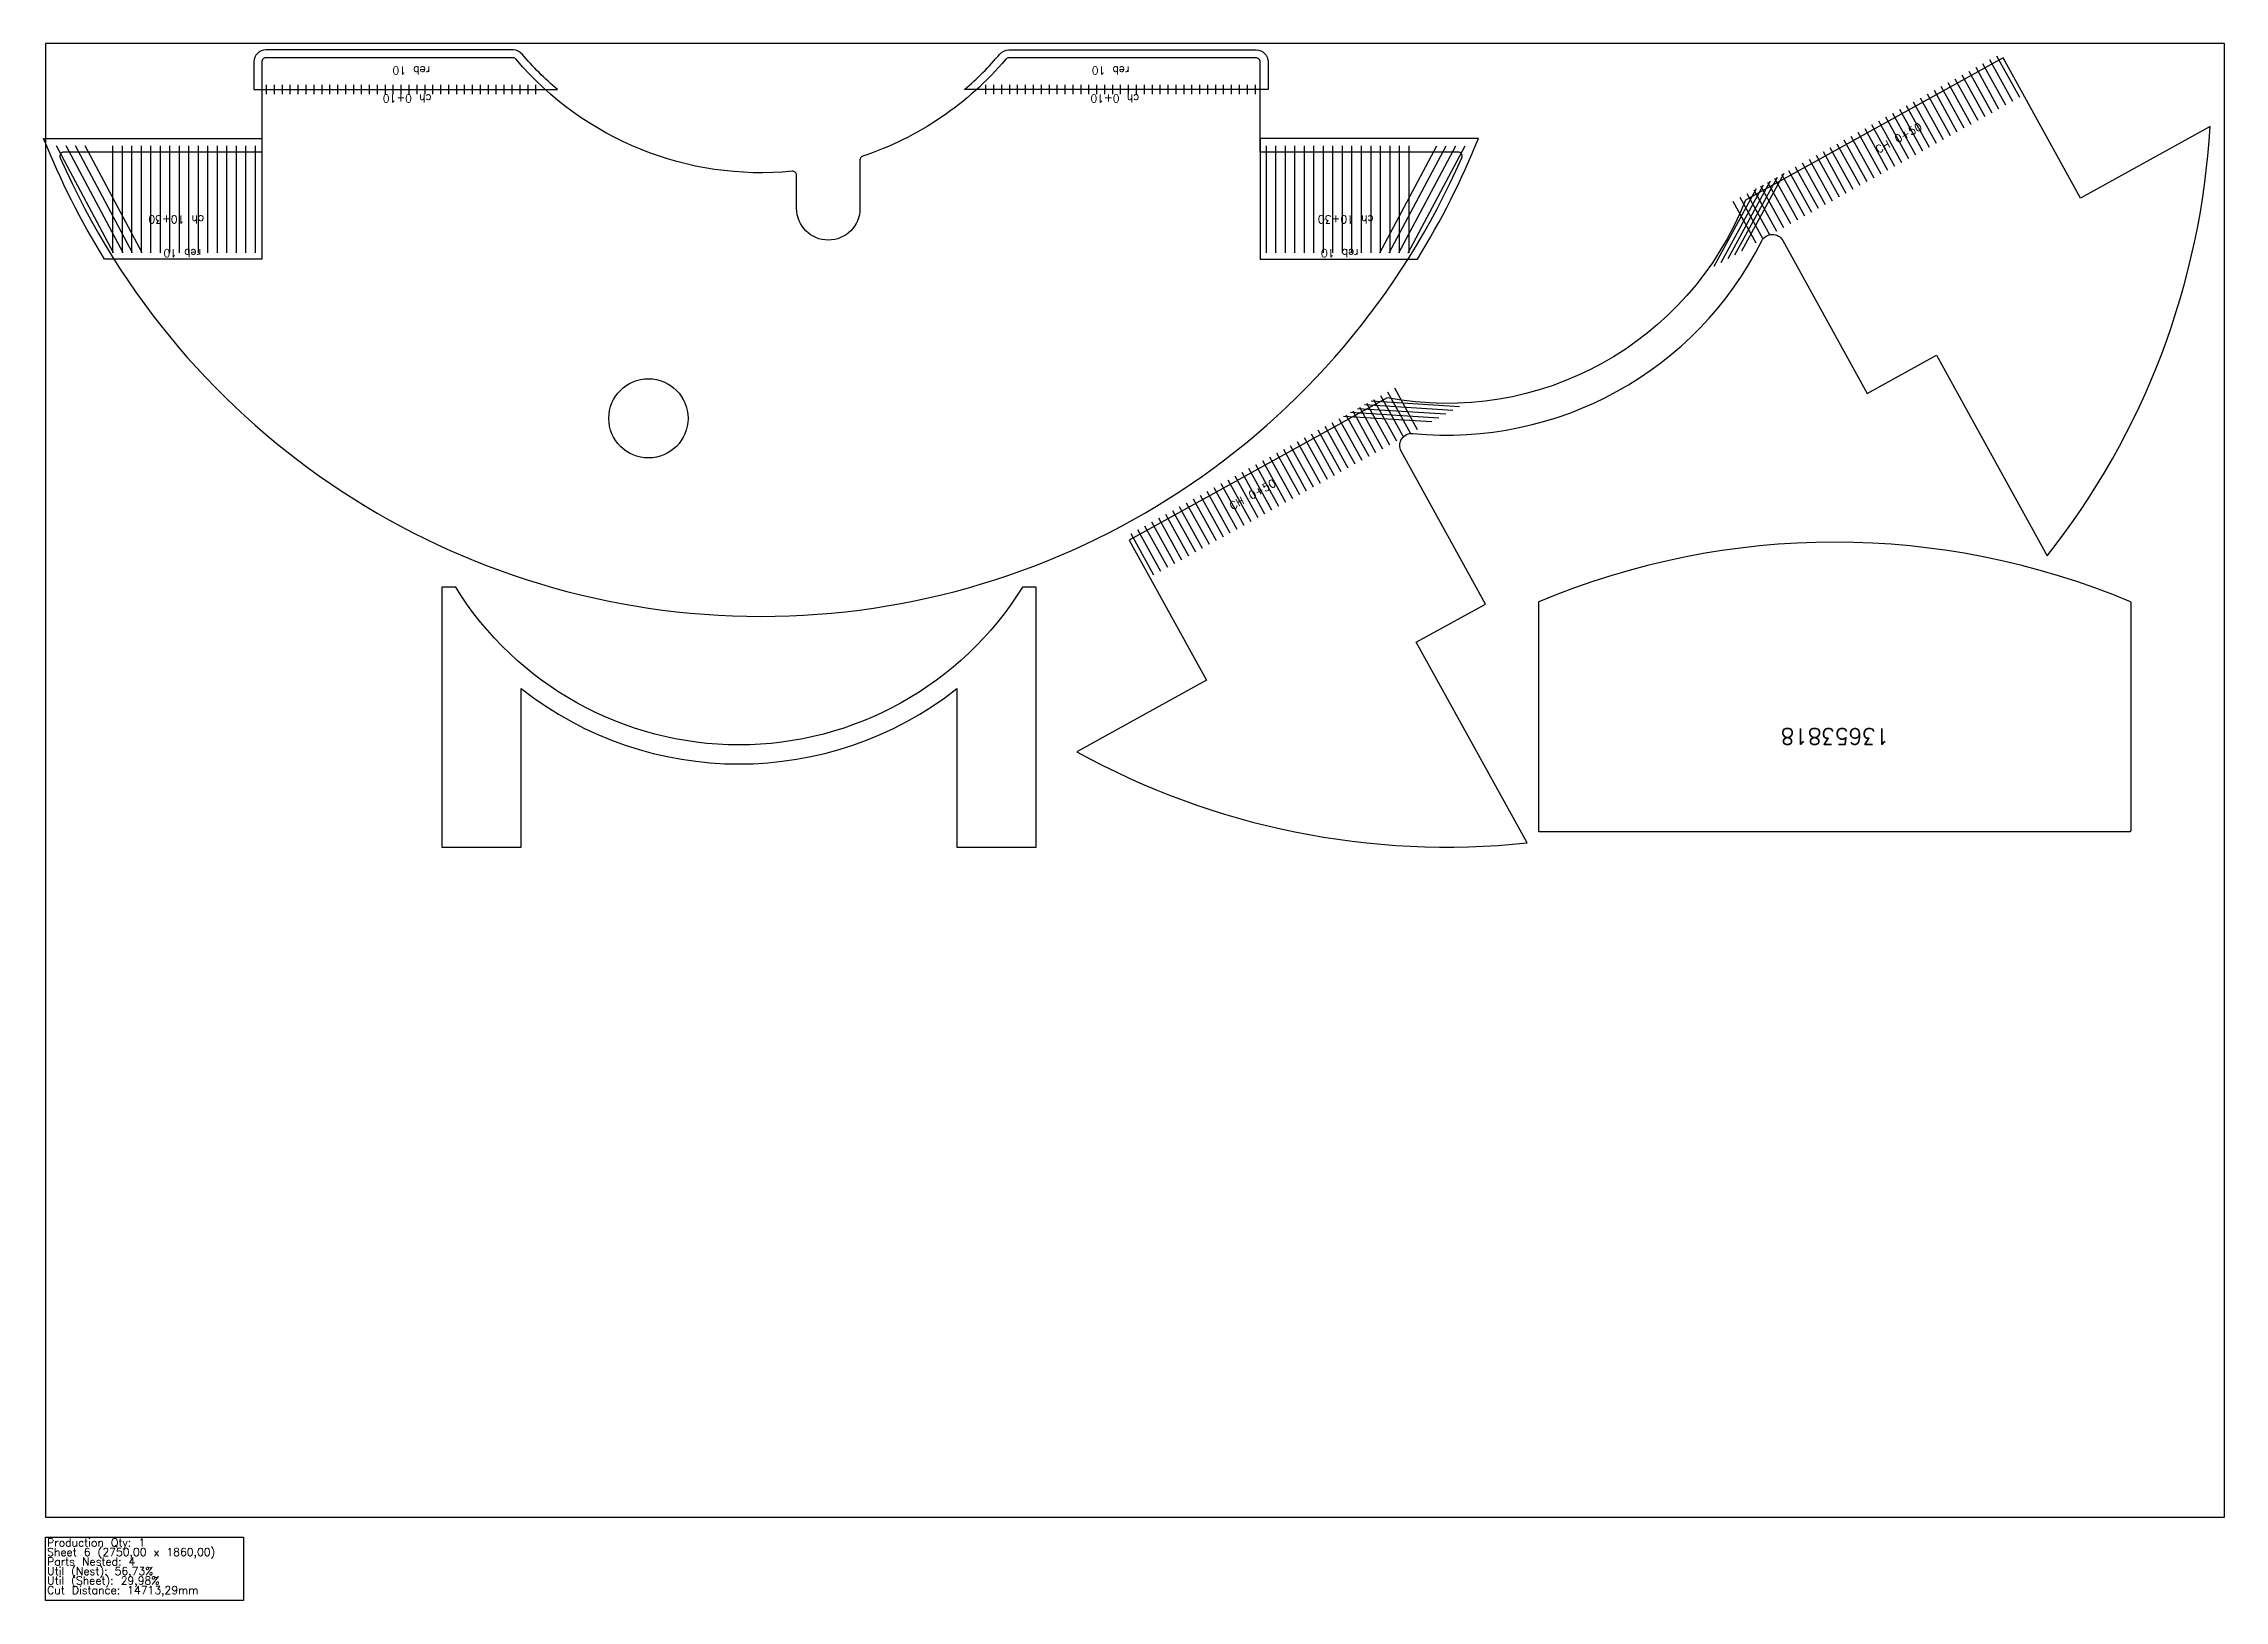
# Model space of a CAD drawing. Header units: millimetres. Extents: x 14435 to 17188, y -105 to 1860.
import ezdxf

# ---------------------------------------------------------------- set-up
doc = ezdxf.new("R2010")
doc.units = ezdxf.units.MM
for name, color, linetype in [('13653818', 7, 'Continuous'), ('Chanfro', 7, 'Continuous'), ('Rebaixo', 6, 'Continuous'), ('sheet', 24, 'Continuous'), ('Stats', 7, 'Continuous'), ('Texto', 7, 'Continuous')]:
    doc.layers.add(name, color=color, linetype=linetype)
doc.styles.get("Standard").update_dxf_attribs({"font": 'txt.shx'})

msp = doc.modelspace()

# ---------------------------------------------------------------- linework, layer by layer
at = {"color": 7}
msp.add_lwpolyline([(15687.8, 1173.8), (15670.5, 1173.8, -0.556315), (14955.1, 1173.8), (14937.8, 1173.8), (14937.8, 845.8), (15037.8, 845.8), (15037.8, 1045.9, 0.345974), (15587.8, 1045.9), (15587.8, 845.8), (15687.8, 845.8)], format="xyb", close=True, dxfattribs=at)
at = {"layer": '13653818', "color": 4}
msp.add_lwpolyline([(15465.4, 1713.2), (15465.4, 1652, -1), (15385.4, 1652), (15385.4, 1694, 0.443132), (15380, 1698.9, -0.246236), (15031.4, 1840.2, 0.220476), (15027.6, 1842), (14715.4, 1842, 0.414214), (14710.4, 1837), (14710.4, 1723), (14460.6, 1723, 0.540575), (14456, 1716, 0.654654), (16224.9, 1716, 0.540575), (16220.3, 1723), (15970.4, 1723), (15970.4, 1837, 0.414214), (15965.4, 1842), (15653.3, 1842, 0.220476), (15649.5, 1840.2, -0.137195), (15468.9, 1717.9, 0.322577)], format="xyb", close=True, dxfattribs=at)
at = {"layer": '13653818', "color": 7}
for points in [[(16582.9, 1662.4, -0.360149), (16130.7, 1412.9), (15805.2, 1233.3), (15902.8, 1056.4), (15739.3, 966.2, 0.153684), (16307.3, 851.1), (16167.6, 1104.3), (16255.1, 1152.6), (16148.6, 1345.7, -0.603342), (16163.2, 1367.9, 0.309718), (16603.6, 1610.9, -0.603342), (16630.2, 1611.4), (16736.7, 1418.3), (16824.3, 1466.6), (16963.9, 1213.4, 0.153684), (17169.5, 1755.3), (17006, 1665.1), (16908.4, 1842)], [(17069.1, 1155.5, 0.201305), (16322.3, 1155.5, 0.302091), (16321.7, 1154.5), (16321.7, 866.6, 0.414214), (16322.7, 865.6), (17068.7, 865.6, 0.414214), (17069.7, 866.6), (17069.7, 1154.5, 0.302091)]]:
    msp.add_lwpolyline(points, format="xyb", close=True, dxfattribs=at)
at = {"layer": '13653818', "color": 4}
msp.add_circle((15198.4, 1387), 50, dxfattribs=at)
at = {"layer": 'Chanfro', "color": 1}
for p, q in [((16929.2, 1791.8), (16900.3, 1844.3)), ((16885.5, 1767.6), (16856.5, 1820.2)), ((16894.2, 1772.4), (16865.2, 1825)), ((16903, 1777.3), (16874, 1829.8)), ((16911.7, 1782.1), (16882.7, 1834.6)), ((16920.5, 1786.9), (16891.5, 1839.5)), ((16832.9, 1738.6), (16803.9, 1791.2)), ((16841.7, 1743.5), (16812.7, 1796)), ((16850.4, 1748.3), (16821.5, 1800.8)), ((16859.2, 1753.1), (16830.2, 1805.7)), ((16868, 1758), (16839, 1810.5)), ((16876.7, 1762.8), (16847.7, 1815.3)), ((16780.4, 1709.7), (16751.4, 1762.2)), ((16789.1, 1714.5), (16760.2, 1767)), ((16797.9, 1719.3), (16768.9, 1771.8)), ((16806.7, 1724.1), (16777.7, 1776.7)), ((16815.4, 1729), (16786.4, 1781.5)), ((16824.2, 1733.8), (16795.2, 1786.3)), ((16736.6, 1685.5), (16707.6, 1738)), ((16745.4, 1690.3), (16716.4, 1742.9)), ((16754.1, 1695.2), (16725.1, 1747.7)), ((16762.9, 1700), (16733.9, 1752.5)), ((16771.6, 1704.8), (16742.7, 1757.4)), ((16684.1, 1656.5), (16655.1, 1709)), ((16692.8, 1661.3), (16663.9, 1713.9)), ((16701.6, 1666.2), (16672.6, 1718.7)), ((16710.3, 1671), (16681.4, 1723.5)), ((16719.1, 1675.8), (16690.1, 1728.4)), ((16727.9, 1680.7), (16698.9, 1733.2)), ((16552.2, 1583.8), (16605.8, 1681.8)), ((16561, 1588.6), (16614.5, 1686.7)), ((16569.7, 1593.4), (16623.3, 1691.5)), ((16578.5, 1598.3), (16632, 1696.3)), ((16631.5, 1627.5), (16602.6, 1680.1)), ((16640.3, 1632.4), (16611.3, 1684.9)), ((16649.1, 1637.2), (16620.1, 1689.7)), ((16657.8, 1642), (16628.8, 1694.6)), ((16666.6, 1646.9), (16637.6, 1699.4)), ((16675.3, 1651.7), (16646.3, 1704.2)), ((16543.5, 1578.9), (16597, 1677)), ((16596.5, 1608.2), (16567.5, 1660.7)), ((16605.3, 1613), (16576.3, 1665.6)), ((16614, 1617.9), (16585, 1670.4)), ((16622.8, 1622.7), (16593.8, 1675.2)), ((16213.5, 1396.9), (16102, 1403.9)), ((16134.2, 1353.1), (16105.2, 1405.7)), ((16222.3, 1401.7), (16110.8, 1408.7)), ((16143, 1358), (16114, 1410.5)), ((16151.7, 1362.8), (16122.7, 1415.3)), ((16160.5, 1367.6), (16131.5, 1420.2)), ((16169.2, 1372.5), (16140.3, 1425)), ((16081.7, 1324.2), (16052.7, 1376.7)), ((16090.4, 1329), (16061.5, 1381.5)), ((16099.2, 1333.8), (16070.2, 1386.4)), ((16187.3, 1382.4), (16075.8, 1389.4)), ((16107.9, 1338.7), (16079, 1391.2)), ((16196, 1387.3), (16084.5, 1394.3)), ((16116.7, 1343.5), (16087.7, 1396)), ((16204.8, 1392.1), (16093.3, 1399.1)), ((16125.5, 1348.3), (16096.5, 1400.9)), ((16037.9, 1300), (16008.9, 1352.5)), ((16046.7, 1304.8), (16017.7, 1357.4)), ((16055.4, 1309.7), (16026.4, 1362.2)), ((16064.2, 1314.5), (16035.2, 1367)), ((16072.9, 1319.3), (16043.9, 1371.9)), ((15985.4, 1271), (15956.4, 1323.6)), ((15994.1, 1275.9), (15965.1, 1328.4)), ((16002.9, 1280.7), (15973.9, 1333.2)), ((16011.6, 1285.5), (15982.6, 1338.1)), ((16020.4, 1290.3), (15991.4, 1342.9)), ((16029.1, 1295.2), (16000.2, 1347.7)), ((15932.8, 1242), (15903.8, 1294.6)), ((15941.6, 1246.9), (15912.6, 1299.4)), ((15950.3, 1251.7), (15921.4, 1304.2)), ((15959.1, 1256.5), (15930.1, 1309.1)), ((15967.9, 1261.4), (15938.9, 1313.9)), ((15976.6, 1266.2), (15947.6, 1318.7)), ((15889.1, 1217.9), (15860.1, 1270.4)), ((15897.8, 1222.7), (15868.8, 1275.3)), ((15906.6, 1227.6), (15877.6, 1280.1)), ((15915.3, 1232.4), (15886.3, 1284.9)), ((15924.1, 1237.2), (15895.1, 1289.7)), ((15836.5, 1188.9), (15807.5, 1241.4)), ((15845.3, 1193.7), (15816.3, 1246.3)), ((15854, 1198.6), (15825, 1251.1)), ((15862.8, 1203.4), (15833.8, 1255.9)), ((15871.5, 1208.2), (15842.6, 1260.8)), ((15880.3, 1213.1), (15851.3, 1265.6))]:
    msp.add_line(p, q, dxfattribs=at)
at = {"layer": 'Chanfro', "color": 4}
for p, q in [((14716.4, 1796), (14716.4, 1808)), ((14726.4, 1796), (14726.4, 1808)), ((14736.4, 1796), (14736.4, 1808)), ((14746.4, 1796), (14746.4, 1808)), ((14756.4, 1796), (14756.4, 1808)), ((14766.4, 1796), (14766.4, 1808)), ((14776.4, 1796), (14776.4, 1808)), ((14786.4, 1796), (14786.4, 1808)), ((14796.4, 1796), (14796.4, 1808)), ((14806.4, 1796), (14806.4, 1808)), ((14816.4, 1796), (14816.4, 1808)), ((14826.4, 1796), (14826.4, 1808)), ((14836.4, 1796), (14836.4, 1808)), ((14846.4, 1796), (14846.4, 1808)), ((14856.4, 1796), (14856.4, 1808)), ((14866.4, 1796), (14866.4, 1808)), ((14876.4, 1796), (14876.4, 1808)), ((14886.4, 1796), (14886.4, 1808)), ((14896.4, 1796), (14896.4, 1808)), ((14906.4, 1796), (14906.4, 1808)), ((14916.4, 1796), (14916.4, 1808)), ((14926.4, 1796), (14926.4, 1808)), ((14936.4, 1796), (14936.4, 1808)), ((14946.4, 1796), (14946.4, 1808)), ((14956.4, 1796), (14956.4, 1808)), ((14966.4, 1796), (14966.4, 1808)), ((14976.4, 1796), (14976.4, 1808)), ((14986.4, 1796), (14986.4, 1808)), ((14996.4, 1796), (14996.4, 1808)), ((15006.4, 1796), (15006.4, 1808)), ((15016.4, 1796), (15016.4, 1808)), ((15026.4, 1796), (15026.4, 1808)), ((15036.4, 1796), (15036.4, 1808)), ((15046.4, 1796), (15046.4, 1808)), ((15056.4, 1796), (15056.4, 1808)), ((15624.4, 1796), (15624.4, 1808)), ((15634.4, 1796), (15634.4, 1808)), ((15644.4, 1796), (15644.4, 1808)), ((15654.4, 1796), (15654.4, 1808)), ((15664.4, 1796), (15664.4, 1808)), ((15674.4, 1796), (15674.4, 1808)), ((15684.4, 1796), (15684.4, 1808)), ((15694.4, 1796), (15694.4, 1808)), ((15704.4, 1796), (15704.4, 1808)), ((15714.4, 1796), (15714.4, 1808)), ((15724.4, 1796), (15724.4, 1808)), ((15734.4, 1796), (15734.4, 1808)), ((15744.4, 1796), (15744.4, 1808)), ((15754.4, 1796), (15754.4, 1808)), ((15764.4, 1796), (15764.4, 1808)), ((15774.4, 1796), (15774.4, 1808)), ((15784.4, 1796), (15784.4, 1808)), ((15794.4, 1796), (15794.4, 1808)), ((15804.4, 1796), (15804.4, 1808)), ((15814.4, 1796), (15814.4, 1808)), ((15824.4, 1796), (15824.4, 1808)), ((15834.4, 1796), (15834.4, 1808)), ((15844.4, 1796), (15844.4, 1808)), ((15854.4, 1796), (15854.4, 1808)), ((15864.4, 1796), (15864.4, 1808)), ((15874.4, 1796), (15874.4, 1808)), ((15884.4, 1796), (15884.4, 1808)), ((15894.4, 1796), (15894.4, 1808)), ((15904.4, 1796), (15904.4, 1808)), ((15914.4, 1796), (15914.4, 1808)), ((15924.4, 1796), (15924.4, 1808)), ((15934.4, 1796), (15934.4, 1808)), ((15944.4, 1796), (15944.4, 1808)), ((15954.4, 1796), (15954.4, 1808)), ((15964.4, 1796), (15964.4, 1808)), ((14523.4, 1596), (14451.4, 1731)), ((14535.4, 1596), (14463.4, 1731)), ((14547.4, 1596), (14475.4, 1731)), ((14559.4, 1596), (14487.4, 1731)), ((14522.4, 1596), (14522.4, 1731)), ((14534.4, 1596), (14534.4, 1731)), ((14546.4, 1596), (14546.4, 1731)), ((14558.4, 1596), (14558.4, 1731)), ((14570.4, 1596), (14570.4, 1731)), ((14582.4, 1596), (14582.4, 1731)), ((14594.4, 1596), (14594.4, 1731)), ((14606.4, 1596), (14606.4, 1731)), ((14618.4, 1596), (14618.4, 1731)), ((14630.4, 1596), (14630.4, 1731)), ((14642.4, 1596), (14642.4, 1731)), ((14654.4, 1596), (14654.4, 1731)), ((14666.4, 1596), (14666.4, 1731)), ((14678.4, 1596), (14678.4, 1731)), ((14690.4, 1596), (14690.4, 1731)), ((14702.4, 1596), (14702.4, 1731)), ((15978.4, 1596), (15978.4, 1731)), ((15990.4, 1596), (15990.4, 1731)), ((16002.4, 1596), (16002.4, 1731)), ((16014.4, 1596), (16014.4, 1731)), ((16026.4, 1596), (16026.4, 1731)), ((16038.4, 1596), (16038.4, 1731)), ((16050.4, 1596), (16050.4, 1731)), ((16062.4, 1596), (16062.4, 1731)), ((16074.4, 1596), (16074.4, 1731)), ((16086.4, 1596), (16086.4, 1731)), ((16098.4, 1596), (16098.4, 1731)), ((16110.4, 1596), (16110.4, 1731)), ((16121.4, 1596), (16193.4, 1731)), ((16122.4, 1596), (16122.4, 1731)), ((16133.4, 1596), (16205.4, 1731)), ((16134.4, 1596), (16134.4, 1731)), ((16145.4, 1596), (16217.4, 1731)), ((16146.4, 1596), (16146.4, 1731)), ((16157.4, 1596), (16229.4, 1731)), ((16158.4, 1596), (16158.4, 1731))]:
    msp.add_line(p, q, dxfattribs=at)
at = {"layer": 'Rebaixo', "color": 4}
for points in [[(15083.5, 1802, -0.03996), (15039, 1846.7, 0.220476), (15027.6, 1852), (14715.4, 1852, 0.414214), (14700.4, 1837), (14700.4, 1802)], [(15597.4, 1802, 0.03996), (15641.8, 1846.7, -0.220476), (15653.3, 1852), (15965.4, 1852, -0.414214), (15980.4, 1837), (15980.4, 1802)], [(14435, 1740.3), (14710.4, 1740.3), (14710.4, 1588), (14511.9, 1588, -0.043834)], [(16245.9, 1740.3), (15970.4, 1740.3), (15970.4, 1588), (16169, 1588, 0.043834)]]:
    msp.add_lwpolyline(points, format="xyb", close=True, dxfattribs=at)
at = {"layer": 'sheet', "color": 7}
msp.add_lwpolyline([(14437.5, 0), (17187.5, 0), (17187.5, 1860), (14437.5, 1860)], close=True, dxfattribs=at)
at = {"layer": 'Stats', "color": 151}
msp.add_lwpolyline([(14437.5, -25), (14687.5, -25), (14687.5, -105), (14437.5, -105), (14437.5, -25)], close=True, dxfattribs=at)

# ---------------------------------------------------------------- texts
at = {"layer": 'Chanfro', "color": 4, "char_height": 10, "rotation": 180}
for s, width, insert, attachment_point in [('ch 0+10', 105.862, (14924.7, 1795.7), 7), ('ch 0+10', 105.862, (15756.2, 1795.7), 9), ('ch 10+30', 135.92, (14637.5, 1633.1), 1), ('ch 10+30', 135.92, (16043.4, 1633.1), 3)]:
    msp.add_mtext_dynamic_manual_height_columns(s, width=width, gutter_width=12.5, heights=[0], dxfattribs=dict(at, insert=insert, attachment_point=attachment_point))
at = {"layer": 'Chanfro', "color": 1, "char_height": 10, "width": 89.962, "rotation": 28.8859}
for insert, attachment_point in [((16807, 1752), 9), ((15935.4, 1271.1), 7)]:
    msp.add_mtext('CH 0+50', dxfattribs=dict(at, insert=insert, attachment_point=attachment_point))
at = {"layer": 'Rebaixo', "color": 4, "char_height": 10, "rotation": 180}
for insert, attachment_point in [((14922.9, 1821.1), 1), ((15758, 1821.1), 3), ((14633.7, 1590.5), 1), ((16047.2, 1590.5), 3)]:
    msp.add_mtext_dynamic_manual_height_columns('reb 10', width=122.149, gutter_width=12.5, heights=[0], dxfattribs=dict(at, insert=insert, attachment_point=attachment_point))
at = {"layer": 'Stats', "color": 60}
for s, p in [('Production Qty: 1', (14439.5, -37)), ('Sheet 6 (2750,00 x 1860,00)', (14439.5, -49)), ('Parts Nested: 4', (14439.5, -61)), ('Util (Nest): 56,73%', (14439.5, -73)), ('Util (Sheet): 29,98%', (14439.5, -85)), ('Cut Distance: 14713,29mm', (14439.5, -97))]:
    msp.add_text(s, height=10, dxfattribs=at).set_placement(p)
at = {"layer": 'Texto', "color": 3, "insert": (16764.6, 975.5), "char_height": 20, "width": 275.707, "attachment_point": 1, "rotation": 180}
msp.add_mtext('13653818 ', dxfattribs=at)

doc.saveas('drawing.dxf')
